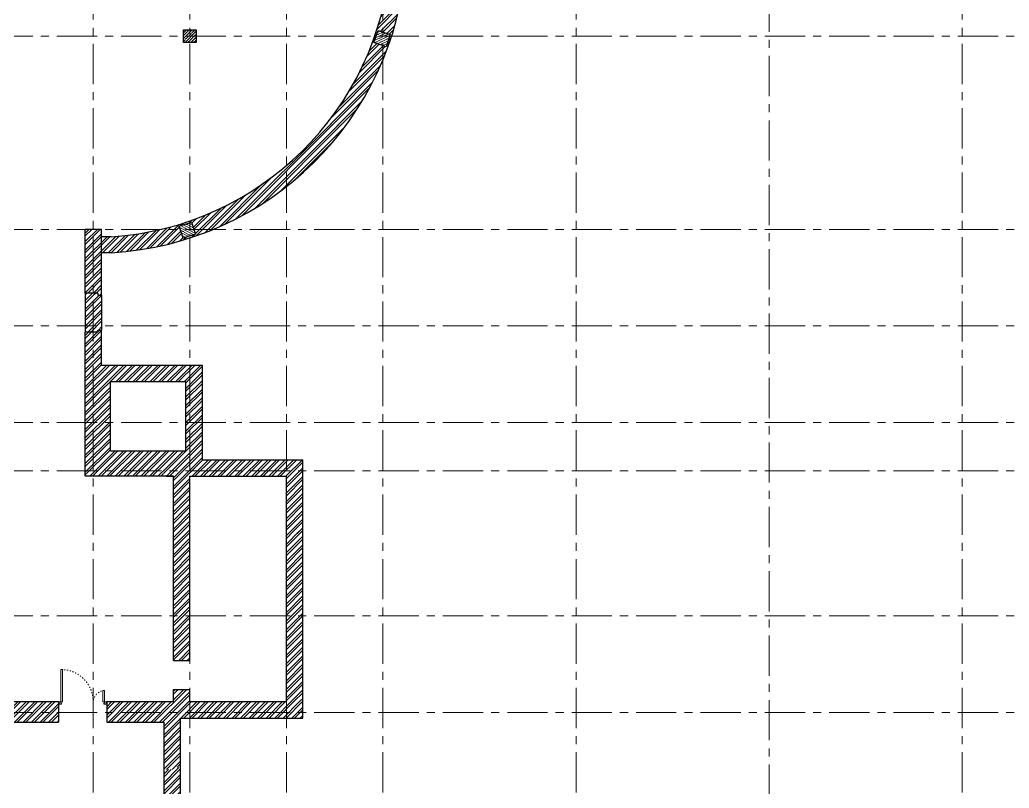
# Model space of a CAD drawing. Header units: millimetres. Extents: x -8689834 to 9419935, y 0 to 135940.
# Drawn here: x -334456 to -303712, y 89248 to 113108 of the extents above; entities that cross this region are included whole.
import ezdxf
from ezdxf import colors
from ezdxf.entities.mleader import LeaderData, LeaderLine
from ezdxf.math import Vec2, Vec3

# ---------------------------------------------------------------- set-up
doc = ezdxf.new("R2010")
doc.units = ezdxf.units.MM
doc.header["$MEASUREMENT"] = 0
doc.linetypes.add('ACAD_ISO03W100', pattern=[30, 12, -18])
doc.linetypes.add('CENTER', pattern=[2, 1.25, -0.25, 0.25, -0.25])
doc.layers.get('0').update_dxf_attribs({"color": 250, "lineweight": 9})
for name, color, linetype, lineweight in [('АР штриховка стен', 250, 'Continuous', 9), ('АР_Двери', 175, 'Continuous', 18), ('АР_Колонны', 250, 'Continuous', 30), ('АР_Колонны Штрих', 250, 'Continuous', 5), ('АР_МосжилНии_Стены', 127, 'Continuous', 30), ('АР_Оси', 7, 'Continuous', 9), ('АР_Отметки', 250, 'Continuous', 15), ('АР_Перегородки_кирпич_Штрих', 244, 'Continuous', 5), ('АР_стены', 250, 'Continuous', 30), ('АР_Штриховка кирпич', 250, 'Continuous', 9)]:
    doc.layers.add(name, color=color, linetype=linetype, lineweight=lineweight)
doc.layers.get('0').freeze()
doc.styles.add('ISOCPEUR', font='isocpeur.ttf', dxfattribs={"width": 0.7})
pattern_1 = [(45, (-1298418.673593336, 164822.7913692372), (-132.5825214724777, 132.5825214724777), []), (45, (-1298330.285245836, 164822.7913692372), (-132.5825214724777, 132.5825214724777), [])]

# ---------------------------------------------------------------- blocks, each defined once
blk = doc.blocks.new('_DotSmall')
at = {"color": 0, "linetype": 'ByBlock', "const_width": 0.5}
blk.add_lwpolyline([(-0.0625, 0, 1), (0.0625, 0, 1)], format="xyb", close=True, dxfattribs=at)
blk = doc.blocks.new('A$Cb1ac1438')
at = {"layer": 'АР_Колонны Штрих', "ltscale": 100}
h = blk.add_hatch(dxfattribs=at)
h.set_pattern_fill('ANSI35', color=256, scale=500, angle=161.0398319781508)
h.set_pattern_definition([(206.0398319781508, (898269.906760073, -348997.308166508), (54.8744852097032, -112.3111342341892), []), (206.0398319781508, (898186.3139504915, -348968.589842044), (54.8744852097032, -112.3111342341892), [156.25, -31.25, 0, -31.25])])
h.paths.add_polyline_path([(5719.346614299488, -202.5913746167789), (6097.64448702152, -332.5556754611025), (6227.608787865844, 45.74219726095907), (5849.310915143811, 175.7064981052536)])
h = blk.add_hatch(dxfattribs=at)
h.set_pattern_fill('ANSI35', color=256, scale=500, angle=-72.0645431068729)
h.set_pattern_definition([(332.9354568931271, (-256735.9129927806, 917047.4838722233), (56.87424014611736, 111.3118179161664), []), (332.9354568931271, (-256708.6942039412, 916963.3908433332), (56.87424014611736, 111.3118179161664), [156.25, -31.25, 0, -31.25])])
h.paths.add_polyline_path([(173.2168417862558, -6154.528628895481), (50.03866453003138, -5773.967021993492), (-330.5229423719575, -5897.145199249746), (-207.3447651157039, -6277.70680615172)])
at = {"layer": 'АР_Колонны', "ltscale": 100}
for points in [[(6097.64448702152, -332.5556754611025), (5719.346614299488, -202.5913746167789), (5849.310915143811, 175.7064981052536), (6227.608787865844, 45.74219726095907)], [(50.03866453003138, -5773.967021993492), (173.2168417862558, -6154.528628895481), (-207.3447651157039, -6277.70680615172), (-330.5229423719575, -5897.145199249746)]]:
    blk.add_lwpolyline(points, close=True, dxfattribs=at)
blk = doc.blocks.new('Полуторная_на лестницу')
for points in [[(75.00000000005775, 79.9999999999709), (75.00000000005798, 1079.999999999971), (124.8572721536036, 1079.999999999971), (124.8572721536034, 79.9999999999709)], [(1375.142727846512, 430.0000000000291), (1375.142727846512, 80), (1425.000000000058, 80), (1425.000000000058, 430.0000000000291)]]:
    blk.add_lwpolyline(points, close=True)
for points in [[(5.775291356258094e-11, 0), (5.775291356258094e-11, 80), (20.00000000005775, 80), (20.00000000005775, 0), (5.775291356258094e-11, 0)], [(20.00000000005775, 80), (20.00000000005775, 0), (90.00000000005775, 0), (90.00000000005775, 30), (75.00000000005775, 30), (75.00000000005775, 80), (20.00000000005775, 80)], [(1480.000000000058, 80), (1480.000000000058, 0), (1410.000000000058, 0), (1410.000000000058, 30), (1425.000000000058, 30), (1425.000000000058, 80), (1480.000000000058, 80)], [(1500.000000000058, 0), (1500.000000000058, 80), (1480.000000000058, 80), (1480.000000000058, 0), (1500.000000000058, 0)]]:
    blk.add_lwpolyline(points)
at = {"linetype": 'ACAD_ISO03W100', "ltscale": 3}
for centre, radius, start, end in [((75.00000000005775, 80), 1000, 0, 90), ((1465.395385690272, 39.60461430981795), 392.4797375066257, 95.90754327289797, 174.0924567271067)]:
    blk.add_arc(centre, radius, start, end, dxfattribs=at)

msp = doc.modelspace()

# ---------------------------------------------------------------- hatches: boundary and pattern name
at = {"layer": 'АР_Колонны Штрих', "ltscale": 100}
h = msp.add_hatch(dxfattribs=at)
h.set_pattern_fill('ANSI35', color=256, scale=500)
h.set_pattern_definition([(45, (-1286424.170391682, 152672.1571121852), (-88.38834764831844, 88.38834764831844), []), (45, (-1286335.782044182, 152672.1571121852), (-88.38834764831844, 88.38834764831844), [156.25, -31.25, 0, -31.25])])
h.paths.add_polyline_path([(-328972.0711264506, 112800.6824583525), (-329372.0711264506, 112800.6824583525), (-329372.0711264506, 112400.6824583525), (-328972.0711264506, 112400.6824583525)])
at = {"layer": 'АР_Перегородки_кирпич_Штрих', "ltscale": 100}
h = msp.add_hatch(dxfattribs=at)
h.set_pattern_fill('ANSI32', color=256, scale=500)
h.set_pattern_definition([(45, (-30055.12144754292, 17759.87325195293), (-132.5825214724777, 132.5825214724777), []), (45, (-29966.73310004291, 17759.87325195293), (-132.5825214724777, 132.5825214724777), [])])
h.paths.add_polyline_path([(-332422.1922958228, 103409.4889956772), (-332031.1061155543, 103409.4889956772), (-332031.1061155545, 103474.4889956772), (-331912.1922958227, 103474.4889956772), (-331912.1922958227, 104554.3739539081), (-332031.1061155545, 104554.3739539081), (-332031.1061155545, 104619.3739539081), (-332422.1922958228, 104619.3739539081)])
at = {"layer": 'АР_Штриховка кирпич', "ltscale": 100}
h = msp.add_hatch(dxfattribs=at)
h.set_pattern_fill('ANSI32', color=256, scale=500)
h.set_pattern_definition([(45, (-1298551.721179725, 164426.8594320829), (-132.5825214724777, 132.5825214724777), []), (45, (-1298463.332832225, 164426.8594320829), (-132.5825214724777, 132.5825214724777), [])])
h.paths.add_polyline_path([(-322946.1180642748, 112648.224219518), (-322961.2216596514, 112600.6824583525), (-323172.0711264503, 112600.6824583525), (-323199.1559286597, 112732.6939443187)], flags=16)
h.paths.add_polyline_path([(-323382.9205932492, 112600.6824583525), (-323324.9686016155, 112776.5329568123), (-323198.5888596172, 112734.3445592263), (-323172.0711264503, 112600.6824583525)], flags=16)
h.paths.add_polyline_path([(-323072.9704356921, 112268.2411963662), (-323199.3501776903, 112310.4295939522), (-323172.0711264503, 112600.6824583525), (-322961.2216596514, 112600.6824583525)], flags=16)
h.paths.add_polyline_path([(-323198.7831086478, 112312.0802088598), (-323451.8209730327, 112396.5499336605), (-323382.9205932493, 112600.6824583525), (-323172.0711264503, 112600.6824583525)], flags=16)
edge = h.paths.add_edge_path()
edge.add_line((-322067.0711264503, 115850.6824583481), (-322937.0711264506, 115850.6824583765))
edge.add_arc((-1477104.667928795, 115380.6824575035), 1154167.692499015, -0.02333197960928146, 0.023331979694489746, ccw=False)
edge.add_arc((-332221.3052867504, 115664.1989911303), 9314.761999561275, 321.68271989326865, 355.35999482408715, ccw=False)
edge.add_line((-324913.0416397232, 109888.9004210118), (-324376.4676794859, 109758.9389800894))
edge.add_arc((-332173.8220975739, 115605.6691985809), 9745.921719832271, 323.1361487127608, 355.9107374150291)
edge.add_line((-322452.7118934882, 114910.6824583331), (-322452.7118934878, 115210.6824583402))
edge.add_line((-322452.7118934878, 115210.6824583402), (-322067.0711264503, 115210.6824583525))
edge.add_line((-322067.0711264503, 115210.6824583525), (-322067.0711264503, 115850.6824583481))
h = msp.add_hatch(dxfattribs=at)
h.set_pattern_fill('ANSI32', color=256, scale=500)
h.set_pattern_definition(pattern_1)
h.paths.add_polyline_path([(-329172.0711264506, 106811.5015921848), (-329172.0711264506, 106600.6824583525), (-329460.5545658352, 106575.5444848357), (-329502.718766466, 106702.0333479182)], flags=16)
h.paths.add_polyline_path([(-329123.7855920562, 106828.3533511282), (-329039.4553213065, 106575.370016665), (-329172.0711264506, 106600.6824583525), (-329172.0711264506, 106811.5015921848)], flags=16)
h.paths.add_polyline_path([(-329172.0711264505, 106389.8633245202), (-329377.8847872713, 106322.0236910044), (-329462.2150580211, 106575.0070254675), (-329172.0711264505, 106600.6824583525)], flags=16)
h.paths.add_polyline_path([(-329172.0711264506, 106389.8633245203), (-329172.0711264506, 106600.6824583525), (-329041.1158134926, 106574.8325572968), (-328998.9516128617, 106448.3436942143)], flags=16)
h.paths.add_polyline_path([(-332101.1061155543, 104554.3739539081), (-331912.1922958226, 104554.3739539081), (-331912.1922958226, 103474.4889956772), (-332101.1061155543, 103474.4889956772)], flags=17)
edge = h.paths.add_edge_path()
edge.add_line((-332422.192295823, 104619.3739539081), (-332101.1061155544, 104619.3739539081))
edge.add_line((-332101.1061155544, 104619.3739539081), (-332101.1061155543, 103409.4889956772))
edge.add_line((-332101.1061155543, 103409.4889956772), (-332422.1922958228, 103409.4889956772))
edge.add_line((-332422.1922958228, 103409.4889956772), (-332422.1922958227, 98935.4897598165))
edge.add_line((-332422.1922958227, 98935.4897598165), (-329982.9766850544, 98935.68245835253))
edge.add_line((-329982.9766850544, 98935.68245835253), (-329982.9753528183, 99035.6766045349))
edge.add_line((-329982.9753528183, 99035.6766045349), (-329910.3677305244, 99035.6766045349))
edge.add_line((-329910.3677305244, 99035.6766045349), (-329910.4411005341, 99715.64576257975))
edge.add_line((-329910.4411005341, 99715.64576257975), (-331642.1922958228, 99715.56315136206))
edge.add_line((-331642.1922958228, 99715.56315136206), (-331642.1922958228, 101865.6824583525))
edge.add_line((-331642.1922958228, 101865.6824583525), (-329292.1922958228, 101865.6824583525))
edge.add_line((-329292.1922958228, 101865.6824583525), (-328782.1922958228, 102375.6824583525))
edge.add_line((-328782.1922958228, 102375.6824583525), (-331911.7639104379, 102375.6824583525))
edge.add_line((-331911.7639104379, 102375.6824583525), (-331912.1922958228, 105875.9435017856))
edge.add_line((-331912.1922958228, 105875.9435017856), (-331612.1922957873, 105875.9435017877))
edge.add_arc((-332173.8220975736, 115605.6691985811), 9745.92171983219, 273.3036233390724, 293.0807652531338)
edge.add_arc((-332173.8220975742, 115605.6691985818), 9745.92171983306, 293.0807652531357, 323.7250383778538)
edge.add_line((-324316.7875196856, 109839.3880910588), (-324909.4967909608, 109893.3890281035))
edge.add_arc((-332221.3052866729, 115664.1989910304), 9314.761999438475, 273.74937375992903, 321.7179014208314, ccw=False)
edge.add_line((-331612.1922958228, 106369.3739539164), (-331912.1922956888, 106369.373953908))
edge.add_line((-331912.1922956888, 106369.373953908), (-331912.1922958228, 106600.6824583525))
edge.add_line((-331912.1922958228, 106600.6824583525), (-332422.192295823, 106600.6824583525))
edge.add_line((-332422.192295823, 106600.6824583525), (-332422.192295823, 104619.3739539081))
h.paths.add_polyline_path([(-329988.1286804479, 98935.68245835256), (-331012.0361820101, 98935.68245835259), (-329682.0012375686, 98935.68245835253), (-329682.0012375687, 93215.35490996396), (-329172.0711264507, 93215.35490996396), (-329172.0711264506, 98935.68245835247), (-326172.0711264504, 98935.68245835253), (-326172.0361820101, 97157.1086185961), (-325662.0361820112, 97157.1086185961), (-325662.036182011, 99445.8378912746), (-328782.1922958228, 99445.68245835253), (-328782.1922958228, 102375.6824583525), (-329292.1922958228, 101865.6824583525), (-329292.1922958228, 99715.68245835253), (-329912.0361820101, 99715.68245835254), (-329912.0361820101, 99035.6766045349), (-329988.1286804479, 99035.6766045349)])
h = msp.add_hatch(dxfattribs=at)
h.set_pattern_fill('ANSI32', color=256, scale=500)
h.set_pattern_definition(pattern_1)
h.paths.add_polyline_path([(-325662.0371828545, 97215.68245835253), (-326172.0711264502, 97215.68245835253), (-326172.0711264506, 91935.68245835259), (-325662.0371828547, 91935.68245835253)])
h = msp.add_hatch(dxfattribs=at)
h.set_pattern_fill('ANSI32', color=256, scale=500)
h.set_pattern_definition(pattern_1)
h.paths.add_polyline_path([(-329581.1061155544, 89825.7975001217), (-329581.5529442979, 89825.7975001217)])
h.paths.add_polyline_path([(-329581.1061155543, 89899.99999999999), (-329462.1922958228, 89900.00000000001), (-329462.1922958228, 91425.682458353), (-325662.0361820102, 91425.68245835227), (-325662.0361820102, 91935.68245835265), (-326172.0711264504, 91935.68245835215), (-329171.9935213138, 91935.68245835294), (-329172.0924567987, 92315.33758190722), (-329681.9799072215, 92315.33758190722), (-329682.0361820102, 91935.68245835236), (-331750.925555935, 91935.68245835265), (-331750.925555935, 91295.68245835265), (-329972.1922958229, 91295.68245835241), (-329972.192295823, 89830.49999999999), (-329651.1061155543, 89830.50000000001)])
h = msp.add_hatch(dxfattribs=at)
h.set_pattern_fill('ANSI32', color=256, scale=500)
h.set_pattern_definition(pattern_1)
h.paths.add_polyline_path([(-335492.1922958228, 83192.410762534), (-334852.1922958228, 83192.410762534), (-334852.1922958228, 91294.87368184328), (-333250.9255559349, 91296.08684660704), (-333250.9255559349, 91935.27807009779), (-335492.1922958228, 91935.68245835253)])
h = msp.add_hatch(dxfattribs=at)
h.set_pattern_fill('ANSI32', color=256, scale=500)
h.set_pattern_definition([(45, (-15289.26513409219, 0), (-132.5825214724777, 132.5825214724777), []), (45, (-15200.87678659218, 0), (-132.5825214724777, 132.5825214724777), [])])
h.paths.add_polyline_path([(-329462.1922958228, 89890.7975001217), (-329581.1061155543, 89890.79750012164), (-329581.1061155543, 89825.7975001217), (-329651.1061155543, 89825.7975001217), (-329972.1922958228, 89825.79750012164), (-329972.1922958228, 88600.68245835253), (-329462.1922958228, 88600.68245835253)])
h.paths.add_polyline_path([(-329462.1922958228, 88600.68245835253), (-329972.1922958228, 88600.68245835253), (-329972.1922958227, 86650.68245835463), (-329877.0095184789, 86650.68245835463), (-329462.1922958228, 86650.6824583546)])

# ---------------------------------------------------------------- linework, layer by layer
at = {"layer": 'АР штриховка стен', "color": 1, "ltscale": 100}
for p, q in [((-332422.1922958228, 103281.238003124), (-332422.1922958228, 98935.68245835253)), ((-332422.1922958228, 98935.68245835253), (-331612.0361820102, 98935.68245835253))]:
    msp.add_line(p, q, dxfattribs=at)
at = {"layer": 'АР_Колонны', "ltscale": 100}
msp.add_lwpolyline([(-329372.0711264506, 112800.6824583525), (-328972.0711264506, 112800.6824583525), (-328972.0711264506, 112400.6824583525), (-329372.0711264506, 112400.6824583525)], close=True, dxfattribs=at)
at = {"layer": 'АР_МосжилНии_Стены', "ltscale": 100}
for p, q in [((-332422.1922958228, 104619.3739539081), (-332422.1922958228, 106600.6824583525)), ((-331912.1922958228, 106600.6824583609), (-332422.192295823, 106600.6824583609)), ((-331912.1922958227, 104554.3739539081), (-331912.1922958228, 106600.6824583525)), ((-332422.1922958228, 104619.3739539081), (-332422.1922958227, 103409.4889956772)), ((-332031.1061155545, 104619.3739539081), (-332422.1922958228, 104619.3739539081)), ((-332031.1061155545, 104619.3739539081), (-332031.1061155545, 104554.3739539081)), ((-332031.1061155545, 104554.3739539081), (-331912.1922958227, 104554.3739539081)), ((-331912.1922958227, 104554.3739539081), (-331912.1922958227, 103474.4889956772)), ((-332422.1922958228, 98935.68245835259), (-332422.1922958228, 103409.4889956772)), ((-332031.1061155543, 103409.4889956772), (-332422.1922958227, 103409.4889956772)), ((-332031.1061155543, 103474.4889956772), (-332031.1061155543, 103409.4889956772)), ((-332031.1061155545, 103474.4889956772), (-331912.1922958227, 103474.4889956772)), ((-331912.1922958228, 102375.6824583525), (-331912.1922958227, 103474.4889956772)), ((-328782.1922958228, 102375.6824583525), (-331912.1922958228, 102375.6824583525)), ((-328782.1922958228, 99445.68245835253), (-328782.1922958228, 102375.6824583525)), ((-331642.1922958228, 99715.68245835253), (-331642.1922958228, 101865.6824583525)), ((-329292.1922958228, 101865.6824583525), (-331642.1922958228, 101865.6824583525)), ((-329292.1922958229, 99715.68245835253), (-329292.1922958228, 101865.6824583525)), ((-329292.1922958229, 99715.68245835253), (-331642.1922958228, 99715.68245835253)), ((-329292.1922958228, 99715.68245835253), (-329912.0361820102, 99715.68245835253)), ((-328782.1922958228, 99445.68245835253), (-325662.0361820101, 99445.68245835253)), ((-325662.0361820101, 91425.68245835253), (-325662.0361820101, 99445.68245835253)), ((-329912.0361820101, 98935.68245835253), (-329682.0012375686, 98935.68245835253)), ((-329172.0711264506, 98935.68245835253), (-326172.0361820101, 98935.68245835253)), ((-326172.0361820101, 97065.59290120576), (-326172.0361820101, 98935.68245835253)), ((-326172.0711264504, 91935.68245835256), (-326172.0361820101, 97215.68245835253)), ((-329682.0012375686, 93215.35490996396), (-329172.0012375686, 93215.35490996396)), ((-329682.0361820101, 92315.33758190722), (-329172.0361820101, 92315.33758190722)), ((-329682.0361820102, 91935.68245835253), (-329682.0361820101, 92315.33758190722)), ((-329172.0361820102, 91935.68245835253), (-329172.0361820101, 92315.33758190722)), ((-335492.1922958228, 91935.68245835253), (-333250.9255559349, 91935.68245835247)), ((-333250.9255559349, 91935.68245835241), (-333250.9255559349, 91295.68245835241)), ((-331750.925555935, 91935.6824583525, 1.083579095570465), (-329682.0361820102, 91935.6824583525)), ((-331750.925555935, 91935.68245835259, 1.083579095570465), (-331750.9255559349, 91295.68245835259, 1.083579095570465)), ((-329172.0361820102, 91935.68245835253), (-326172.0361820102, 91935.68245835256)), ((-329462.1922958228, 89760.79750012167), (-329462.1922958228, 91425.68245835253)), ((-329462.1922958228, 91425.6824583525), (-325662.0361820102, 91425.68245835253)), ((-334852.1922958228, 91295.68245835253), (-333250.9255559349, 91295.68245835253)), ((-331750.9255559349, 91295.68245835253, 1.083579095570465), (-329972.1922958228, 91295.68245835253)), ((-329972.1922958228, 89825.79750012164), (-329972.1922958228, 91295.68245835253)), ((-329972.1922958227, 86650.68245872081), (-329972.1922958228, 89825.79750012164)), ((-329462.1922958228, 86650.68245871546), (-329462.1922958228, 89890.7975001217))]:
    msp.add_line(p, q, dxfattribs=at)
for points in [[(-331612.1922956888, 106369.373953908), (-331912.1922956888, 106369.373953908)], [(-331612.1922958228, 105875.9435017856), (-331912.1922958228, 105875.9435017856)], [(-329682.0012375686, 93215.35490996396), (-329682.0012375686, 98935.68245835253), (-332422.1922958228, 98935.68245835253)], [(-329172.0711264506, 93215.35490996396), (-329172.0711264506, 98935.68245835253)]]:
    msp.add_lwpolyline(points, dxfattribs=at)
for centre, radius, start, end in [((-332221.305286749, 115664.1989911299), 9314.761999559945, 273.7493737590794, 355.3599948243836), ((-332173.8220975735, 115605.6691985808), 9745.921719831898, 273.3036233407794, 355.9107374146807)]:
    msp.add_arc(centre, radius, start, end, dxfattribs=at)
at = {"layer": 'АР_Оси', "linetype": 'CENTER', "ltscale": 1000}
for p, q in [((-332172.0711264507, 134363.1513644527), (-332172.0711264507, 78630.80280076223)), ((-329172.0711264506, 134363.1513644526), (-329172.0711264506, 78630.80280076223)), ((-326172.0711264504, 134363.1513644527), (-326172.0711264504, 78630.80280076223)), ((-323172.0711264503, 134363.1513644526), (-323172.0711264503, 78630.80280076223)), ((-317172.0711264502, 134363.1513644526), (-317172.0711264502, 78630.80280076223)), ((-305172.0711264501, 134363.1513644526), (-305172.0711264501, 78630.80280076223)), ((-311172.0711264502, 133984.9486035834), (-311172.0711264502, 78252.60003989303)), ((-359305.7650579241, 112600.6824583525), (-276127.3630032049, 112600.6824583525)), ((-359305.7650579241, 106600.6824583525), (-276127.3630032049, 106600.6824583525)), ((-359305.7650579242, 103600.6824583525), (-276127.363003205, 103600.6824583525)), ((-359305.7650579242, 100600.6824583525), (-276127.363003205, 100600.6824583525)), ((-359305.7650579242, 99100.68245835253), (-276127.363003205, 99100.68245835247)), ((-359305.7650579242, 94600.68245835253), (-276127.363003205, 94600.68245835247)), ((-359305.7650579242, 91600.68245835253), (-276127.363003205, 91600.68245835247))]:
    msp.add_line(p, q, dxfattribs=at)

# ---------------------------------------------------------------- block references
at = {"layer": 'АР_Двери'}
msp.add_blockref('Полуторная_на лестницу', (-333250.9255559349, 91853.0930104649), dxfattribs=at)
at = {"layer": 'АР_стены', "color": 51, "ltscale": 100, "true_color": 0xf8f6b0}
msp.add_blockref('A$Cb1ac1438', (-329172.0711264506, 112600.6824583525), dxfattribs=at)

# ---------------------------------------------------------------- leaders
at = {"layer": 'АР_Отметки'}
ml = msp.add_multileader_mtext('Standard', dxfattribs=at)
ml.set_content('{\\W0.8;-2,730}', color=256, style='ISOCPEUR')
ml.set_leader_properties(color=256, linetype='Continuous', lineweight=-1)
ml.set_arrow_properties(name='DOTSMALL')
ml.build(insert=Vec2(0, 0))
ml.multileader.update_dxf_attribs({"has_text_frame": 1, "text_left_attachment_type": 4, "text_right_attachment_type": 4, "dogleg_length": 100, "arrow_head_size": 180})
ctx = ml.context
ctx.base_point, ctx.char_height, ctx.arrow_head_size, ctx.landing_gap_size, ctx.plane_origin = Vec3(-314791.3210058988, 121809.0184862664, 2.299351988461806e-08), 250, 180, 50, Vec3(-319449.8299409288, 117956.7109726352, 2.299351988461806e-08)
ctx.left_attachment, ctx.right_attachment = 4, 4
notes = []
notes.append((ctx, [(0, (0, 0, 0), (0, 0), (1, 0), 1, [])]))
ctx.mtext.insert, ctx.mtext.width, ctx.mtext.defined_height, ctx.mtext.line_spacing_style, ctx.mtext.flow_direction = Vec3(-314741.3210058988, 122142.3518195997, 2.299351988461806e-08), 769.9889591111103, 343.8884462512117, 2, 5
ml = msp.add_multileader_mtext('Standard', dxfattribs=at)
ml.set_content('{\\W0.8;-2,430}', color=256, style='ISOCPEUR')
ml.set_leader_properties(color=256, linetype='Continuous', lineweight=-1)
ml.set_arrow_properties(name='DOTSMALL')
ml.build(insert=Vec2(0, 0))
ml.multileader.update_dxf_attribs({"has_text_frame": 1, "text_left_attachment_type": 4, "text_right_attachment_type": 4, "dogleg_length": 100, "arrow_head_size": 180})
ctx = ml.context
ctx.base_point, ctx.char_height, ctx.arrow_head_size, ctx.landing_gap_size, ctx.plane_origin = Vec3(-336711.8860226227, 117132.6558246998), 250, 180, 50, Vec3(-335659.1926379816, 115477.4824299914)
ctx.left_attachment, ctx.right_attachment = 4, 4
notes.append((ctx, [(0, (0, 0, 0), (0, 0), (1, 0), 1, [])]))
ctx.mtext.insert, ctx.mtext.width, ctx.mtext.line_spacing_style, ctx.mtext.flow_direction = Vec3(-336661.8860226227, 117465.9891580332), 852.6970314602484, 2, 5
ml = msp.add_multileader_mtext('Standard', dxfattribs=at)
ml.set_content('{\\W0.8;-2,730}', color=256, style='ISOCPEUR')
ml.set_leader_properties(color=256, linetype='Continuous', lineweight=-1)
ml.set_arrow_properties(name='DOTSMALL')
ml.build(insert=Vec2(0, 0))
ml.multileader.update_dxf_attribs({"has_text_frame": 1, "text_left_attachment_type": 4, "text_right_attachment_type": 4, "dogleg_length": 100, "arrow_head_size": 180})
ctx = ml.context
ctx.base_point, ctx.char_height, ctx.arrow_head_size, ctx.landing_gap_size, ctx.plane_origin = Vec3(-346371.3560503288, 101933.599752096), 250, 180, 50, Vec3(-346327.749500178, 100655.4804470478)
ctx.left_attachment, ctx.right_attachment = 4, 4
notes.append((ctx, [(0, (0, 0, 0), (0, 0), (1, 0), 1, [])]))
ctx.mtext.insert, ctx.mtext.width, ctx.mtext.defined_height, ctx.mtext.line_spacing_style, ctx.mtext.flow_direction = Vec3(-346321.3560503288, 102266.9330854293), 769.9889591111103, 343.8884462512117, 2, 5
ml = msp.add_multileader_mtext('Standard', dxfattribs=at)
ml.set_content('{\\W0.8;-2,780}', color=256, style='ISOCPEUR')
ml.set_leader_properties(color=256, linetype='Continuous', lineweight=-1)
ml.set_arrow_properties(name='DOTSMALL')
ml.build(insert=Vec2(0, 0))
ml.multileader.update_dxf_attribs({"has_text_frame": 1, "text_left_attachment_type": 4, "text_right_attachment_type": 4, "dogleg_length": 100, "arrow_head_size": 180})
ctx = ml.context
ctx.base_point, ctx.char_height, ctx.arrow_head_size, ctx.landing_gap_size, ctx.plane_origin = Vec3(-348571.087397051, 101311.4039460481), 250, 180, 50, Vec3(-348527.4808469003, 100033.2846409999)
ctx.left_attachment, ctx.right_attachment = 4, 4
notes.append((ctx, [(0, (0, 0, 0), (0, 0), (1, 0), 1, [])]))
ctx.mtext.insert, ctx.mtext.width, ctx.mtext.defined_height, ctx.mtext.line_spacing_style, ctx.mtext.flow_direction = Vec3(-348521.087397051, 101644.7372793814), 769.9889591111103, 343.8884462512117, 2, 5
ml = msp.add_multileader_mtext('Standard', dxfattribs=at)
ml.set_content('{\\W0.8;-2,730}', color=256, style='ISOCPEUR')
ml.set_leader_properties(color=256, linetype='Continuous', lineweight=-1)
ml.set_arrow_properties(name='DOTSMALL')
ml.build(insert=Vec2(0, 0))
ml.multileader.update_dxf_attribs({"has_text_frame": 1, "text_left_attachment_type": 4, "text_right_attachment_type": 4, "dogleg_length": 100, "arrow_head_size": 180})
ctx = ml.context
ctx.base_point, ctx.char_height, ctx.arrow_head_size, ctx.landing_gap_size, ctx.plane_origin = Vec3(-343122.4596436436, 91149.37840737749), 250, 180, 50, Vec3(-347780.9685786737, 87297.07089374629)
ctx.left_attachment, ctx.right_attachment = 4, 4
notes.append((ctx, [(0, (0, 0, 0), (0, 0), (1, 0), 1, [])]))
ctx.mtext.insert, ctx.mtext.width, ctx.mtext.defined_height, ctx.mtext.line_spacing_style, ctx.mtext.flow_direction = Vec3(-343072.4596436436, 91482.71174071082), 769.9889591111103, 343.8884462512117, 2, 5
for ctx, leaders in notes:
    for number, flags, end, landing, length, lines in leaders:
        leader = LeaderData()
        leader.index, (leader.has_last_leader_line, leader.has_dogleg_vector, leader.attachment_direction) = number, flags
        leader.last_leader_point, leader.dogleg_vector, leader.dogleg_length = Vec3(end), Vec3(landing), length
        for number, points, colour, breaks in lines:
            line = LeaderLine()
            line.index, line.vertices, line.color, line.breaks = number, Vec3.list(points), colors.encode_raw_color(colour), breaks
            leader.lines.append(line)
        ctx.leaders.append(leader)

doc.saveas('drawing.dxf')
